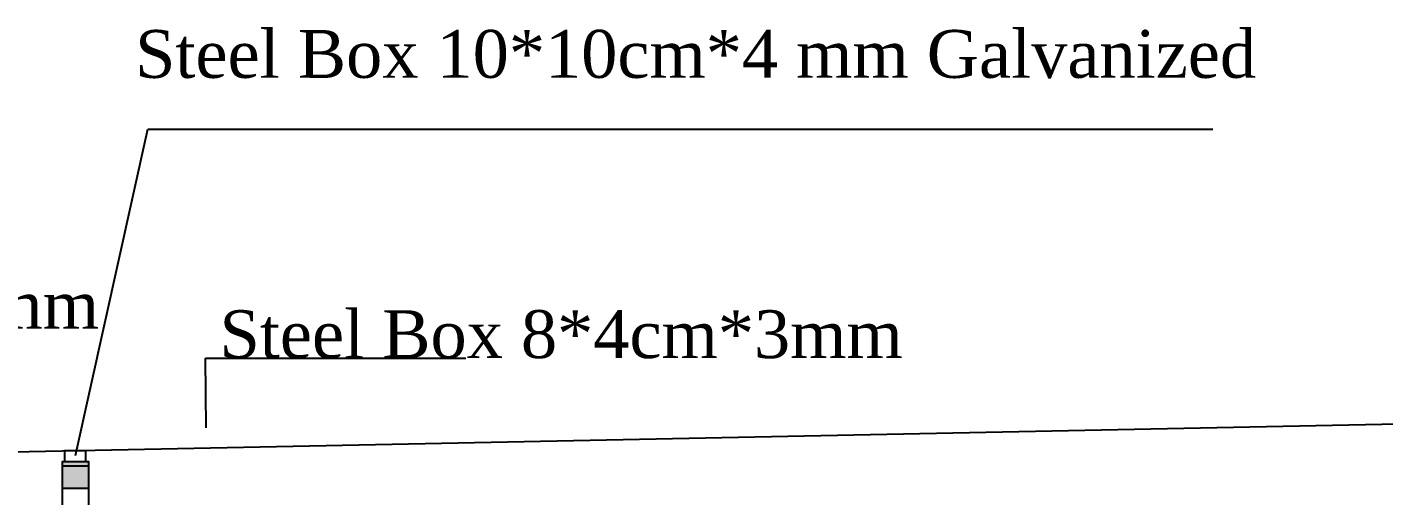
# Model space of a CAD drawing. Header units: centimetres. Extents: x 19229 to 24071, y 9408 to 14021.
# Drawn here: x 21446 to 21956, y 10061 to 10237 of the extents above; entities that cross this region are included whole.
import ezdxf

# ---------------------------------------------------------------- set-up
doc = ezdxf.new("R2010")
doc.units = ezdxf.units.CM
doc.layers.get('0').update_dxf_attribs({"linetype": 'CONTINUOUS'})
doc.styles.add('style3', font='times.ttf', dxfattribs={"height": 25})

msp = doc.modelspace()

# ---------------------------------------------------------------- hatches: boundary and pattern name
at = {"ltscale": 20}
h = msp.add_hatch(color=7, dxfattribs=at)
h.dxf.hatch_style = 1
h.paths.add_polyline_path([(21468.96, 10073.85), (21458.96, 10073.85), (21458.96, 10063.85), (21468.96, 10063.85)])

# ---------------------------------------------------------------- linework, layer by layer
at = {"color": 7, "ltscale": 20}
for p, q in [((21463.94, 10076.13), (21491.09, 10198.94)), ((21491.09, 10198.94), (21891.35, 10198.94)), ((21513.1, 10086.56), (21512.84, 10112.73)), ((21512.84, 10112.73), (21610.64, 10112.73)), ((20874.57, 10066.13), (22060.45, 10090.13))]:
    msp.add_line(p, q, dxfattribs=at)
for points in [[(21459.79, 10073.97), (21467.79, 10073.97), (21467.79, 10077.97), (21459.79, 10077.97)], [(21458.94, 9760.13), (21468.94, 9760.13), (21468.94, 10072.13), (21458.94, 10072.13)], [(21458.96, 10063.85), (21468.96, 10063.85), (21468.96, 10073.85), (21458.96, 10073.85)]]:
    msp.add_lwpolyline(points, close=True, dxfattribs=at)

# ---------------------------------------------------------------- texts
at = {"color": 7, "style": 'style3'}
for s, p in [('Steel Box 10*10cm*4 mm Galvanized ', (21486.35, 10218.21)), ('Corrugated steel Galvanized 0.5 mm ', (21073.39, 10123.86)), ('Steel Box 8*4cm*3mm ', (21518.08, 10112.81))]:
    msp.add_text(s, height=18, dxfattribs=at).set_placement(p)

doc.saveas('drawing.dxf')
